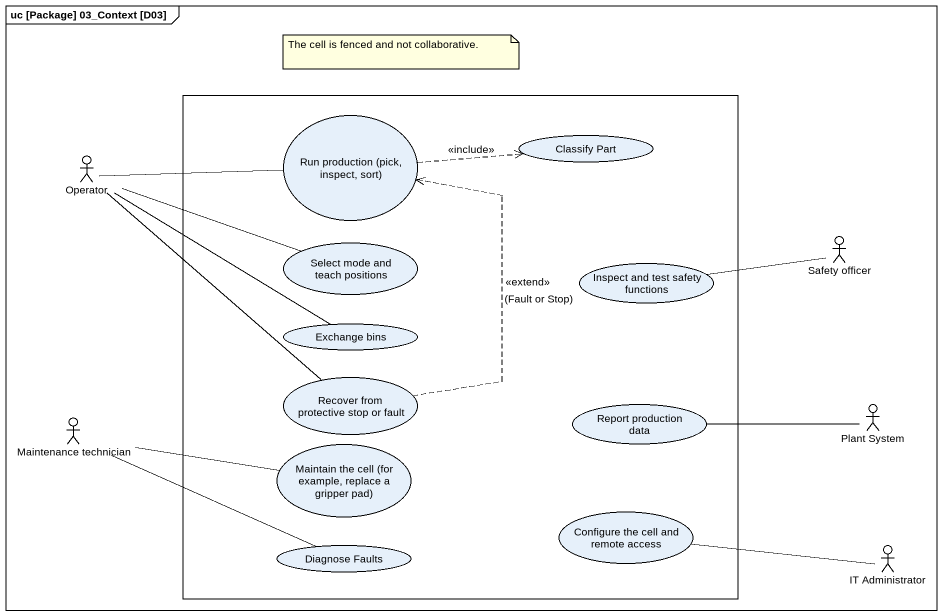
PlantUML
@startuml
mainframe uc [Package] 03_Context [D03]
rectangle " " as rectangle1 {
  usecase "Run production (pick, inspect, sort)" as Run_production_pick_inspect
  usecase "Classify Part" as Classify_Part
  usecase "Select mode and teach positions" as Select_mode_and_teach
  usecase "Inspect and test safety functions" as Inspect_and_test_safety
  usecase "Exchange bins" as Exchange_bins
  usecase "Recover from protective stop or fault" as Recover_from_protective
  usecase "Report production data" as Report_production_data
  usecase "Maintain the cell (for example, replace a gripper pad)" as Maintain_the_cell_for
  usecase "Diagnose Faults" as Diagnose_Faults
  usecase "Configure the cell and remote access" as Configure_the_cell_and
}
actor Operator
actor "Safety officer" as Safety_officer
actor "Maintenance technician" as Maintenance_technician
actor "Plant System" as Plant_System
actor "IT Administrator" as IT_Administrator
Run_production_pick_inspect .right.> Classify_Part : <<include>>
Operator -right- Run_production_pick_inspect
Operator -right- Select_mode_and_teach
Operator -- Exchange_bins
Operator -- Recover_from_protective
Safety_officer -left- Inspect_and_test_safety
Recover_from_protective .up.> Run_production_pick_inspect : <<extend>>\n(Fault or Stop)
Maintenance_technician -right- Maintain_the_cell_for
Maintenance_technician -right- Diagnose_Faults
Plant_System -left- Report_production_data
IT_Administrator -left- Configure_the_cell_and
note as N1
  The cell is fenced and not collaborative.
end note
@enduml
